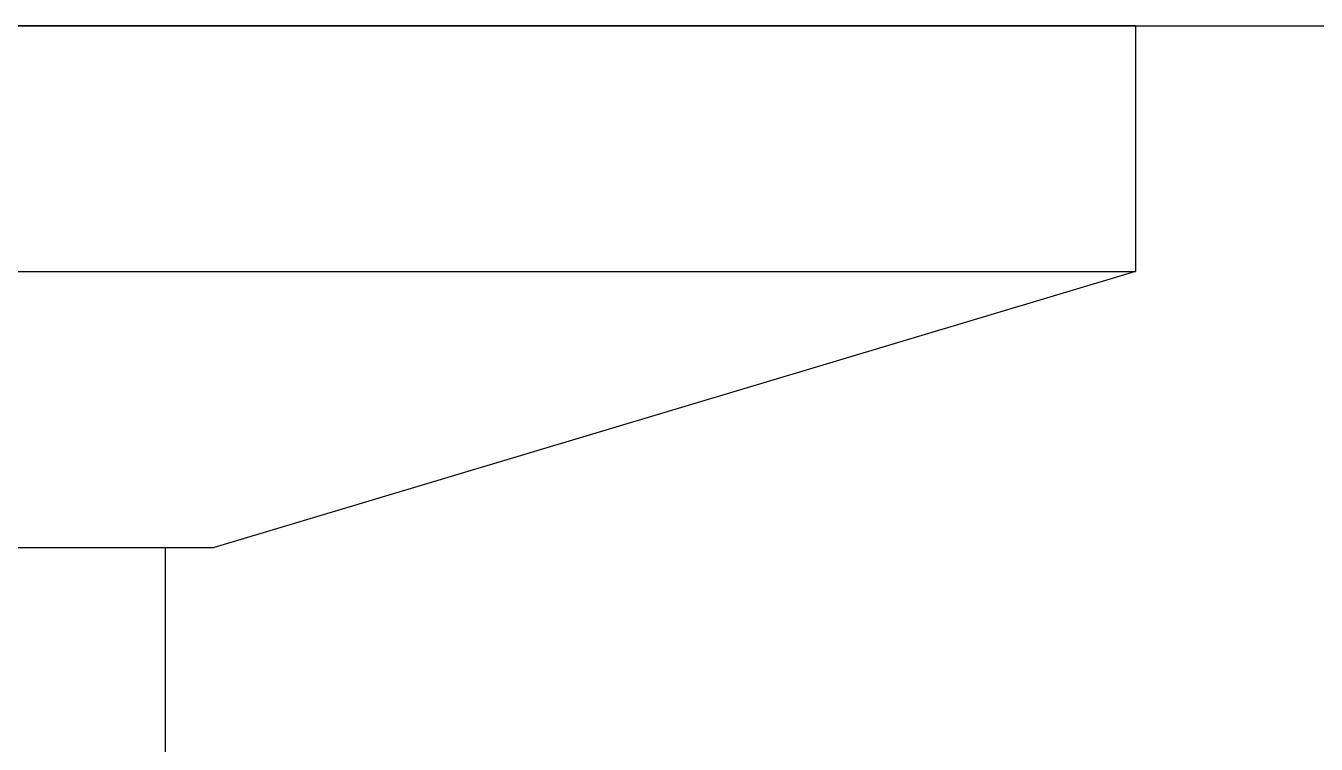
# Model space of a CAD drawing. Header units: millimetres. Extents: x 1122 to 9824, y -1894 to 216.
# Drawn here: x 9063.32 to 9084.33, y 91.11 to 102.82 of the extents above; entities that cross this region are included whole.
import ezdxf

# ---------------------------------------------------------------- set-up
doc = ezdxf.new("R2010")
doc.units = ezdxf.units.MM
doc.header["$LTSCALE"] = 40
doc.layers.add('DEF_LAYER_AXIS', color=7, linetype='Continuous')

msp = doc.modelspace()

# ---------------------------------------------------------------- linework, layer by layer
at = {"ltscale": 0.5}
msp.add_line((8803.089, 102.816), (9511.995, 102.816), dxfattribs=at)
at = {"color": 7, "linetype": 'Continuous'}
for p, q in [((9081.384, 102.816), (9023.384, 102.816)), ((9081.384, 102.816), (9081.384, 98.816)), ((9023.384, 98.816), (9081.384, 98.816)), ((9081.384, 98.816), (9066.384, 94.316)), ((9038.384, 94.316), (9066.384, 94.316))]:
    msp.add_line(p, q, dxfattribs=at)
at = {"layer": 'DEF_LAYER_AXIS', "color": 7, "linetype": 'Continuous'}
msp.add_line((9065.584, 94.316), (9065.584, 63.316), dxfattribs=at)

doc.saveas('drawing.dxf')
